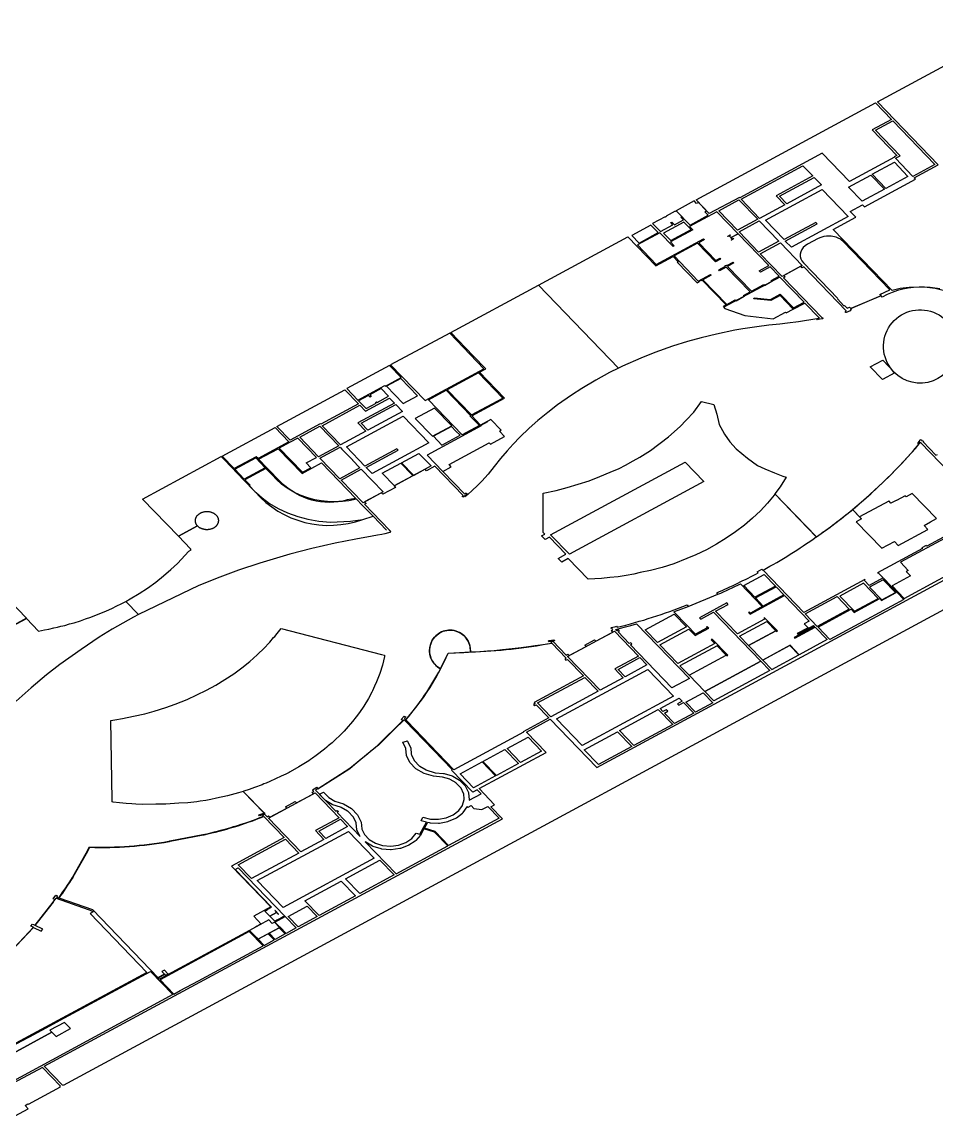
# Model space of a CAD drawing. Extents: x 12.24865 to 12.25126, y 41.7953 to 41.7969.
# Drawn here: x 12.249548 to 12.250612, y 41.795618 to 41.796901 of the extents above; entities that cross this region are included whole.
import ezdxf

# ---------------------------------------------------------------- set-up
doc = ezdxf.new("R2010")
doc.units = 0
doc.linetypes.add('TRATTEGGIATA2', pattern=[0.375, 0.25, -0.125])
doc.layers.add('RM$', color=3, linetype='CONTINUOUS')

msp = doc.modelspace()

# ---------------------------------------------------------------- linework, layer by layer
at = {"layer": 'RM$'}
for points in [[(12.2506157, 41.7965908), (12.2506044, 41.7965924), (12.2505942, 41.796593), (12.2505802, 41.7965925), (12.2505697, 41.7965911), (12.2505603, 41.796589), (12.2504918, 41.79666), (12.2505179, 41.7966741), (12.2505113, 41.7966809), (12.2505258, 41.7966887), (12.2505281, 41.7966864), (12.2505875, 41.7967185), (12.250586, 41.7967201), (12.2506138, 41.7967351), (12.2505432, 41.7968083), (12.250715, 41.7969012)], [(12.2504759, 41.7965568), (12.2504728, 41.7965562), (12.2504728, 41.7965562), (12.2504728, 41.7965562), (12.2504515, 41.7965526), (12.2504384, 41.7965508), (12.2504296, 41.79655), (12.2504168, 41.7965487), (12.250403, 41.7965469), (12.2503865, 41.7965443), (12.2503774, 41.7965427), (12.250356, 41.7965383), (12.2503381, 41.7965339), (12.2503224, 41.7965295), (12.2503049, 41.7965241), (12.2502842, 41.7965168), (12.250268, 41.7965103), (12.2502465, 41.7965008), (12.250242, 41.7964986), (12.2501488, 41.7965952), (12.2502529, 41.7966515), (12.2502855, 41.7966177), (12.2503055, 41.7966285), (12.2503113, 41.7966224), (12.2503103, 41.7966219), (12.2503334, 41.7965979), (12.2503357, 41.7965991), (12.2503353, 41.7965995), (12.2503381, 41.7966011), (12.2503385, 41.7966006), (12.2503395, 41.7966011), (12.2503673, 41.7965723), (12.2503636, 41.7965703), (12.2503657, 41.7965681), (12.2503891, 41.79656), (12.2504218, 41.7965561), (12.2504363, 41.7965639), (12.2504372, 41.796563), (12.2504451, 41.7965673), (12.2504453, 41.7965671), (12.2504589, 41.7965744), (12.2504759, 41.7965568)], [(12.2500647, 41.7963503), (12.2500632, 41.7963491), (12.2500627, 41.7963496), (12.2500652, 41.7963518), (12.2500652, 41.7963518), (12.2500658, 41.7963523), (12.2500644, 41.7963532), (12.2500631, 41.796352), (12.2500376, 41.7963784), (12.2500475, 41.7963838), (12.2500449, 41.7963866), (12.2500915, 41.7964117), (12.2500929, 41.7964103), (12.2501095, 41.7964192), (12.2501036, 41.7964254), (12.2501055, 41.7964264), (12.2500934, 41.7964389), (12.2500815, 41.7964324), (12.2500713, 41.796443), (12.2501095, 41.7964636), (12.2500803, 41.7964938), (12.2500876, 41.7964978), (12.250073, 41.7965129), (12.2500468, 41.7965401), (12.2501488, 41.7965952), (12.250242, 41.7964986), (12.2502316, 41.7964934), (12.2502156, 41.7964847), (12.2501993, 41.7964751), (12.2501872, 41.7964673), (12.2501712, 41.796456), (12.2501596, 41.7964471), (12.2501482, 41.7964377), (12.2501381, 41.7964287), (12.2501272, 41.7964182), (12.2501195, 41.7964103), (12.2501124, 41.7964025), (12.2501048, 41.7963936), (12.2500973, 41.7963843), (12.2500904, 41.7963752), (12.2500831, 41.7963671), (12.2500785, 41.7963624), (12.2500715, 41.796356), (12.2500671, 41.7963522), (12.2500647, 41.7963503)], [(12.2498194, 41.7963548), (12.2498203, 41.7963539), (12.2498273, 41.7963477), (12.2498359, 41.7963413), (12.2498459, 41.7963354), (12.249857, 41.7963302), (12.2498688, 41.796326), (12.2498807, 41.7963229), (12.2498934, 41.7963208), (12.2499071, 41.7963196), (12.2499303, 41.7963205), (12.2499444, 41.7963228), (12.2499564, 41.7963264), (12.2499439, 41.7963394), (12.2499439, 41.7963394), (12.2499372, 41.7963463), (12.2499281, 41.7963445), (12.2499209, 41.7963436), (12.2499168, 41.7963434), (12.249907, 41.7963433), (12.2498959, 41.7963444), (12.2498889, 41.7963456), (12.2498804, 41.7963478), (12.2498717, 41.7963509), (12.2498642, 41.7963544), (12.2498567, 41.7963589), (12.2498499, 41.7963639), (12.2498443, 41.7963691), (12.2498391, 41.7963746), (12.2498374, 41.7963763), (12.2498317, 41.7963821), (12.2498073, 41.7963689), (12.2498133, 41.7963626), (12.2498125, 41.7963619), (12.2498194, 41.7963549)], [(12.250579, 41.7962634), (12.2505766, 41.7962621), (12.2505816, 41.7962569), (12.2505605, 41.7962455), (12.2505745, 41.7962309), (12.2506543, 41.796274), (12.2506261, 41.7963033), (12.2505699, 41.7962729), (12.250579, 41.7962634), (12.250579, 41.7962634)], [(12.2495203, 41.7956184), (12.2495553, 41.7956373), (12.2495516, 41.7956412), (12.2495549, 41.795643), (12.2495555, 41.7956424), (12.2495928, 41.7956626), (12.2495922, 41.7956631), (12.2495929, 41.7956635), (12.2495717, 41.7956854), (12.2495319, 41.7956639)]]:
    msp.add_lwpolyline(points, dxfattribs=at)
for points in [[(12.2503323, 41.7966944), (12.2505409, 41.7968071), (12.2505594, 41.7967879), (12.250537, 41.7967758), (12.2505657, 41.796746), (12.2505626, 41.7967444), (12.2505629, 41.7967441), (12.2505108, 41.7967159), (12.2504791, 41.7967488), (12.250383, 41.7966969), (12.2503826, 41.7966973), (12.2503476, 41.7966784)], [(12.2505409, 41.7967753), (12.250561, 41.7967863), (12.25061, 41.7967355), (12.2505845, 41.7967217), (12.2505641, 41.7967428), (12.2505695, 41.7967457)], [(12.2503847, 41.7966952), (12.2504566, 41.7967341), (12.250468, 41.7967222), (12.2504253, 41.7966991), (12.2504354, 41.7966887), (12.2504062, 41.7966729)], [(12.250537, 41.7967241), (12.250563, 41.7967381), (12.2505787, 41.7967216), (12.2505529, 41.7967076)], [(12.2504292, 41.7966987), (12.2504696, 41.7967205), (12.2504781, 41.7967117), (12.2504377, 41.7966899)], [(12.2505096, 41.7967093), (12.2505354, 41.7967233), (12.2505514, 41.7967069), (12.2505255, 41.7966928)], [(12.2504129, 41.7966706), (12.2504791, 41.7967064), (12.2505093, 41.7966751), (12.2504431, 41.7966394), (12.2504359, 41.7966465), (12.2504732, 41.7966667), (12.2504717, 41.7966682), (12.2504346, 41.7966482)], [(12.2503586, 41.7966818), (12.250382, 41.7966944), (12.2504042, 41.7966718), (12.2503806, 41.7966591)], [(12.2502816, 41.796667), (12.2502908, 41.7966576), (12.2503052, 41.7966654), (12.2503028, 41.7966679), (12.250304, 41.7966686), (12.250307, 41.7966655), (12.2503175, 41.7966712), (12.2503145, 41.7966743), (12.2503157, 41.7966749), (12.2503095, 41.7966814), (12.2503083, 41.7966807), (12.2503078, 41.7966812), (12.2502973, 41.7966755), (12.2502978, 41.796675), (12.2502966, 41.7966743), (12.2502961, 41.7966748)], [(12.2503091, 41.7966818), (12.2503252, 41.7966651), (12.2503462, 41.7966764), (12.2503423, 41.7966804), (12.2503444, 41.7966816), (12.2503349, 41.7966914), (12.2503328, 41.7966902), (12.25033, 41.7966932)], [(12.2503068, 41.7966409), (12.2503056, 41.7966403), (12.2502902, 41.7966562), (12.2502639, 41.796642), (12.2502858, 41.7966192), (12.250341, 41.7966491), (12.2503419, 41.7966481), (12.2503353, 41.7966446), (12.2503552, 41.7966239), (12.2503597, 41.7966264), (12.2503606, 41.7966255), (12.2503548, 41.7966224), (12.250334, 41.7966439), (12.2503067, 41.7966291), (12.2503348, 41.7966), (12.2503489, 41.7966076), (12.2503498, 41.7966067), (12.2503402, 41.7966015), (12.2503681, 41.7965727), (12.2503778, 41.796578), (12.2503787, 41.796577), (12.2503883, 41.7965822), (12.2503874, 41.7965831), (12.2503952, 41.7965873), (12.2503673, 41.7966162), (12.2503595, 41.796612), (12.2503587, 41.7966129), (12.2503664, 41.7966171), (12.2503657, 41.7966179), (12.2503672, 41.7966186), (12.2503679, 41.7966179), (12.2503754, 41.796622), (12.2503763, 41.7966211), (12.2503688, 41.796617), (12.2503966, 41.7965881), (12.2504109, 41.7965958), (12.2504118, 41.7965949), (12.2504205, 41.7965997), (12.2504197, 41.7966006), (12.2504289, 41.7966055), (12.2504183, 41.7966165), (12.250407, 41.7966104), (12.2504056, 41.7966119), (12.2504168, 41.796618), (12.2503812, 41.796655), (12.2503729, 41.7966505), (12.2503746, 41.7966487), (12.250376, 41.7966495), (12.2503762, 41.7966493), (12.2503733, 41.7966477), (12.250373, 41.7966479), (12.2503744, 41.7966487), (12.2503706, 41.7966526), (12.2503692, 41.7966519), (12.250369, 41.7966521), (12.250372, 41.7966537), (12.2503722, 41.7966534), (12.2503708, 41.7966527), (12.2503728, 41.7966506), (12.2503811, 41.796655), (12.2503565, 41.7966805), (12.2503247, 41.7966634), (12.2503283, 41.7966597), (12.2503023, 41.7966456)], [(12.2502943, 41.7966558), (12.2503028, 41.796647), (12.2503266, 41.7966598), (12.2503181, 41.7966686)], [(12.2503823, 41.7966573), (12.2504057, 41.7966699), (12.2504286, 41.7966463), (12.250405, 41.7966335)], [(12.2502574, 41.796653), (12.2502659, 41.7966442), (12.2502882, 41.7966563), (12.2502797, 41.7966651)], [(12.2504067, 41.7966318), (12.2504304, 41.7966446), (12.2504558, 41.7966181), (12.2504322, 41.7966053)], [(12.2505121, 41.7965681), (12.2505474, 41.796583), (12.2505462, 41.7965844), (12.2505576, 41.7965896), (12.2505033, 41.7966459), (12.2505014, 41.7966475), (12.2505007, 41.7966481), (12.2504995, 41.7966489), (12.2504983, 41.7966495), (12.2504967, 41.7966503), (12.2504951, 41.7966509), (12.2504933, 41.7966514), (12.2504914, 41.7966519), (12.2504892, 41.7966522), (12.2504866, 41.7966523), (12.2504838, 41.7966522), (12.2504809, 41.7966517), (12.2504773, 41.7966507), (12.2504743, 41.7966494), (12.2504619, 41.7966427), (12.2504592, 41.7966409), (12.2504569, 41.7966388), (12.2504552, 41.7966365), (12.250454, 41.7966341), (12.2504534, 41.7966314), (12.2504534, 41.7966285), (12.2504541, 41.7966257), (12.2504553, 41.7966234), (12.2504573, 41.796621), (12.2504973, 41.7965795), (12.2504967, 41.7965792), (12.2505043, 41.7965713), (12.2505049, 41.7965716), (12.2505081, 41.7965683), (12.2505109, 41.7965696)], [(12.2503645, 41.7965694), (12.2503657, 41.7965681), (12.2503891, 41.79656), (12.2504218, 41.7965561), (12.2504363, 41.7965639), (12.2504372, 41.796563), (12.2504451, 41.7965673), (12.2504299, 41.7965831), (12.2504193, 41.7965774), (12.2503995, 41.7965794), (12.2503998, 41.7965805), (12.2504189, 41.7965785), (12.2504302, 41.7965847), (12.2504456, 41.7965687), (12.250458, 41.7965753), (12.2504297, 41.7966046)], [(12.2500169, 41.796461), (12.2500855, 41.796498), (12.2500456, 41.7965395), (12.2499769, 41.7965024)], [(12.249926, 41.7964748), (12.2499387, 41.7964616), (12.24997, 41.7964785), (12.2499709, 41.7964776), (12.2499893, 41.7964876), (12.2499757, 41.7965017)], [(12.2505349, 41.7965), (12.2505496, 41.7965079), (12.2505636, 41.7964933), (12.250549, 41.7964854)], [(12.2500428, 41.7964736), (12.2500711, 41.7964443), (12.2501074, 41.7964639), (12.2500791, 41.7964932)], [(12.2499721, 41.7964777), (12.2499916, 41.7964575), (12.2500082, 41.7964665), (12.2499887, 41.7964866)], [(12.2498446, 41.7964309), (12.2499237, 41.7964736), (12.2499396, 41.7964572), (12.2498956, 41.7964334), (12.2498951, 41.7964339), (12.24986, 41.7964149)], [(12.2498972, 41.7964317), (12.2499412, 41.7964555), (12.2499477, 41.7964488), (12.2499757, 41.7964639), (12.2499813, 41.7964581), (12.2499387, 41.7964351), (12.2499481, 41.7964253), (12.2499187, 41.7964095)], [(12.2499396, 41.7964607), (12.2499483, 41.7964517), (12.2499599, 41.796458), (12.2499591, 41.7964588), (12.2499604, 41.7964594), (12.2499611, 41.7964586), (12.2499745, 41.7964659), (12.2499658, 41.7964748), (12.2499525, 41.7964676), (12.2499544, 41.7964656), (12.2499532, 41.796465), (12.2499512, 41.796467)], [(12.2500416, 41.7964729), (12.2500699, 41.7964436), (12.2500692, 41.7964433), (12.2500802, 41.7964318), (12.2500601, 41.7964209), (12.2500208, 41.7964617)], [(12.2499425, 41.7964346), (12.2499828, 41.7964563), (12.2499906, 41.7964483), (12.2499503, 41.7964265)], [(12.250028, 41.7964523), (12.2500056, 41.7964401), (12.2500255, 41.7964195), (12.2500479, 41.7964317)], [(12.2499254, 41.7964072), (12.2499914, 41.7964428), (12.2500214, 41.7964117), (12.2499554, 41.796376), (12.2499485, 41.7963832), (12.2499856, 41.7964032), (12.249984, 41.7964049), (12.2499469, 41.7963848)], [(12.2500376, 41.7963784), (12.2500475, 41.7963838), (12.2500449, 41.7963866), (12.2500915, 41.7964117), (12.2500929, 41.7964103), (12.2501095, 41.7964192), (12.2501036, 41.7964254), (12.2501055, 41.7964264), (12.2500934, 41.7964389), (12.2500891, 41.7964366), (12.2500894, 41.7964362), (12.2500818, 41.7964321), (12.2500823, 41.7964315), (12.2500192, 41.7963974)], [(12.2497808, 41.7963964), (12.2498424, 41.7964297), (12.2498586, 41.7964129), (12.2498226, 41.7963935), (12.2498205, 41.7963956), (12.2497948, 41.7963818)], [(12.2498711, 41.7964184), (12.2498945, 41.796431), (12.2499165, 41.7964082), (12.2498931, 41.7963956)], [(12.2500478, 41.7964309), (12.2500266, 41.7964194), (12.2500365, 41.7964092), (12.2500576, 41.7964207), (12.2500529, 41.7964255)], [(12.2498473, 41.7964057), (12.2498744, 41.7963776), (12.2498841, 41.7963828), (12.2498787, 41.7963884), (12.2498906, 41.7963949), (12.2498688, 41.7964172), (12.2498594, 41.796412), (12.2498593, 41.7964122)], [(12.2498947, 41.7963939), (12.2499181, 41.7964066), (12.2499202, 41.7964044), (12.2499203, 41.7964045), (12.2499328, 41.7963915), (12.2499327, 41.7963915), (12.2499411, 41.7963827), (12.2499177, 41.7963701)], [(12.2499896, 41.7963886), (12.2500098, 41.7963995), (12.250024, 41.7963849), (12.2500038, 41.7963739)], [(12.24982, 41.7963943), (12.249831, 41.7963829), (12.2498065, 41.7963696), (12.2497955, 41.796381)], [(12.2499672, 41.7963765), (12.2499887, 41.7963881), (12.2500014, 41.7963748), (12.2500023, 41.7963739), (12.2500028, 41.7963734), (12.2499813, 41.7963618)], [(12.2501629, 41.7963048), (12.2503195, 41.7963894), (12.2503414, 41.7963668), (12.2501848, 41.7962822)], [(12.2499193, 41.7963684), (12.2499427, 41.796381), (12.2499682, 41.7963546), (12.2499448, 41.796342)], [(12.2495739, 41.7956866), (12.2501069, 41.7959746), (12.2500934, 41.7959886), (12.2500979, 41.7959908), (12.2500798, 41.7960096), (12.2501577, 41.7960516), (12.2501349, 41.7960752), (12.2501626, 41.7960902), (12.2502168, 41.796034), (12.2508301, 41.7963654), (12.2508518, 41.7963429), (12.2495961, 41.7956644), (12.2495956, 41.7956649), (12.2495951, 41.7956647)], [(12.2505223, 41.7963256), (12.2505246, 41.7963232), (12.2505185, 41.79632), (12.2505482, 41.7962892), (12.2505629, 41.7962972), (12.2505673, 41.7962925), (12.250602, 41.7963111), (12.2505974, 41.7963158), (12.2506051, 41.79632), (12.250612, 41.7963237), (12.2505838, 41.7963529), (12.2505766, 41.796349), (12.2505755, 41.7963501), (12.2505655, 41.7963447), (12.2505652, 41.7963449), (12.2505589, 41.7963415), (12.2505564, 41.7963441)], [(12.2503876, 41.7962457), (12.2504116, 41.7962586), (12.2504245, 41.7962452), (12.2504005, 41.7962322)], [(12.2504879, 41.796183), (12.2504741, 41.7961974), (12.2505128, 41.7962183), (12.2505163, 41.7962146), (12.2505459, 41.7962306), (12.250548, 41.7962284), (12.2505651, 41.7962376), (12.2505498, 41.7962534), (12.2505506, 41.7962538), (12.250574, 41.7962296)], [(12.2504995, 41.7962336), (12.2505166, 41.7962159), (12.2505442, 41.7962308), (12.2505271, 41.7962485)], [(12.2505339, 41.796244), (12.2505482, 41.7962292), (12.2505641, 41.7962378), (12.2505498, 41.7962526)], [(12.2504013, 41.7962315), (12.2504253, 41.7962444), (12.2504345, 41.7962349), (12.2504104, 41.7962219)], [(12.2505105, 41.7962185), (12.2504732, 41.7961983), (12.2504591, 41.796213), (12.2504964, 41.7962331)], [(12.2502731, 41.7961944), (12.2503069, 41.7962126), (12.2503212, 41.7961979), (12.2502874, 41.7961796)], [(12.2502388, 41.7961946), (12.2502444, 41.7961961), (12.2502501, 41.7961976), (12.2502565, 41.7961994), (12.2502631, 41.7962013), (12.2503245, 41.7961376), (12.250304, 41.7961268), (12.2502558, 41.7961769), (12.2502576, 41.7961779), (12.2502562, 41.7961793), (12.2502544, 41.7961784), (12.2502415, 41.7961918), (12.2502433, 41.7961927), (12.2502419, 41.7961942), (12.2502401, 41.7961932)], [(12.2503828, 41.796187), (12.2504144, 41.7962041), (12.250425, 41.7961932), (12.2503933, 41.7961761)], [(12.2501828, 41.7961633), (12.2502372, 41.7961927), (12.2502652, 41.7961637), (12.2502376, 41.7961488), (12.2502476, 41.7961385), (12.2502207, 41.796124)], [(12.2502012, 41.7961407), (12.2501437, 41.7961097), (12.2501449, 41.7961085), (12.2501431, 41.7961076), (12.2501445, 41.7961061), (12.2501463, 41.7961071), (12.250161, 41.7960918), (12.2501309, 41.7960756), (12.2501313, 41.7960751), (12.2500506, 41.7960315), (12.2500226, 41.7960605), (12.2499962, 41.7960879), (12.2499946, 41.7960895), (12.2500017, 41.7960981), (12.2500064, 41.796104), (12.2500112, 41.7961104), (12.250015, 41.7961157), (12.2500195, 41.7961223), (12.2500227, 41.7961272), (12.2500255, 41.7961317), (12.2500282, 41.7961364), (12.2500305, 41.7961404), (12.2500326, 41.7961441), (12.2500345, 41.7961476), (12.2500361, 41.7961509), (12.2500378, 41.7961543), (12.2500396, 41.7961579), (12.2500415, 41.796162), (12.2500428, 41.7961649), (12.2500438, 41.7961673), (12.2500522, 41.7961676), (12.2500621, 41.796168), (12.2500728, 41.7961686), (12.2500806, 41.7961691), (12.2500894, 41.7961697), (12.2500974, 41.7961704), (12.250107, 41.7961713), (12.2501182, 41.7961725), (12.2501286, 41.7961737), (12.2501371, 41.7961748), (12.2501452, 41.7961759), (12.2501511, 41.7961768), (12.2501594, 41.7961781), (12.2501643, 41.7961789), (12.2501812, 41.7961614), (12.2501795, 41.7961605), (12.2501809, 41.796159), (12.2501826, 41.7961599)], [(12.2503241, 41.7961416), (12.2503671, 41.7961649), (12.2503566, 41.7961758), (12.2503135, 41.7961525)], [(12.2504203, 41.7961481), (12.2504519, 41.7961652), (12.2504414, 41.7961761), (12.2504098, 41.796159)], [(12.2502415, 41.7961483), (12.2502668, 41.796162), (12.250275, 41.7961535), (12.2502497, 41.7961398)], [(12.2503424, 41.7961226), (12.2504076, 41.7961578), (12.2504181, 41.7961469), (12.2503529, 41.7961117)], [(12.2501698, 41.7960909), (12.250276, 41.7961481), (12.2503061, 41.796117), (12.2501999, 41.7960596)], [(12.2501476, 41.7961092), (12.2502027, 41.796139), (12.2502184, 41.7961229), (12.2501632, 41.7960931)], [(12.2503203, 41.7961101), (12.2503405, 41.796121), (12.2503517, 41.7961094), (12.2503315, 41.7960985)], [(12.2503071, 41.7960853), (12.2502954, 41.7960975), (12.2502992, 41.7960996), (12.2502975, 41.7961013), (12.2502937, 41.7960992), (12.2502904, 41.7961026), (12.2503127, 41.7961147), (12.250316, 41.7961113), (12.2503106, 41.7961083), (12.2503121, 41.7961068), (12.2503175, 41.7961097), (12.2503295, 41.7960973)], [(12.250243, 41.796077), (12.2502883, 41.7961015), (12.250305, 41.7960842), (12.2502597, 41.7960597)], [(12.2500577, 41.7960188), (12.2500636, 41.7960128), (12.250064, 41.7960122), (12.2500674, 41.7960051), (12.2500676, 41.7960044), (12.2500683, 41.795997), (12.2500682, 41.7959963), (12.2500681, 41.795996), (12.2500822, 41.7960036), (12.2500776, 41.7960083), (12.2500724, 41.7960055), (12.2500476, 41.7960312), (12.2500486, 41.7960317), (12.2499937, 41.7960886), (12.2499927, 41.7960896), (12.2499917, 41.7960887), (12.2499819, 41.796079), (12.2499737, 41.7960709), (12.249971, 41.7960683), (12.2499626, 41.79606), (12.2499622, 41.7960596), (12.249962, 41.7960597), (12.2499589, 41.796057), (12.2499568, 41.7960553), (12.2499554, 41.7960542), (12.249954, 41.796053), (12.249953, 41.7960522), (12.249948, 41.7960481), (12.2499428, 41.7960438), (12.2499298, 41.7960331), (12.2499299, 41.796033), (12.2499294, 41.7960326), (12.2498923, 41.7960089), (12.2498918, 41.7960093), (12.2498893, 41.7960079), (12.2498907, 41.7960065), (12.2499131, 41.7959833), (12.2499148, 41.7959842), (12.2499162, 41.7959828), (12.2499145, 41.7959818), (12.2499415, 41.7959538), (12.249941, 41.7959544), (12.2499377, 41.7959615), (12.2499375, 41.7959622), (12.2499368, 41.7959694), (12.2499366, 41.7959701), (12.2499334, 41.7959767), (12.2499274, 41.7959831), (12.2499269, 41.7959835), (12.2499195, 41.7959878), (12.2499187, 41.7959882), (12.2499097, 41.7959909), (12.2499089, 41.7959913), (12.249901, 41.7959959), (12.2498941, 41.7960029), (12.2498951, 41.7960035), (12.2498988, 41.7960055), (12.2499049, 41.7959991), (12.2499121, 41.7959949), (12.2499219, 41.7959919), (12.249922, 41.7959918), (12.2499314, 41.7959863), (12.2499383, 41.7959791), (12.2499384, 41.795979), (12.2499425, 41.7959706), (12.2499432, 41.7959628), (12.2499432, 41.7959626), (12.2499463, 41.7959563), (12.2499464, 41.7959561), (12.2499518, 41.7959505), (12.2499591, 41.7959462), (12.2499676, 41.7959436), (12.249977, 41.7959428), (12.249986, 41.795944), (12.2499945, 41.795947), (12.2500014, 41.7959516), (12.2500067, 41.7959579), (12.2500108, 41.7959565), (12.2500151, 41.7959642), (12.2500188, 41.7959707), (12.2500124, 41.7959723), (12.2500142, 41.7959764), (12.2500231, 41.7959742), (12.2500232, 41.7959741), (12.2500325, 41.7959739), (12.2500414, 41.7959755), (12.2500495, 41.795979), (12.2500561, 41.795984), (12.2500604, 41.79599), (12.2500606, 41.7959903), (12.2500625, 41.795997), (12.2500619, 41.7960038), (12.2500618, 41.796004), (12.2500588, 41.7960103), (12.2500533, 41.796016), (12.2500531, 41.7960162), (12.2500461, 41.7960203), (12.2500458, 41.7960205), (12.2500373, 41.796023), (12.2500269, 41.7960239), (12.2500158, 41.7960272), (12.2500063, 41.7960328), (12.2499994, 41.7960399), (12.2499953, 41.7960483), (12.2499945, 41.7960563), (12.249991, 41.7960637), (12.2499952, 41.7960649), (12.2499962, 41.7960653), (12.2499967, 41.7960646), (12.2500001, 41.7960576), (12.2500003, 41.7960569), (12.2500009, 41.7960497), (12.2500011, 41.796049), (12.2500043, 41.7960424), (12.2500047, 41.7960418), (12.2500102, 41.7960361), (12.2500109, 41.7960356), (12.2500182, 41.7960313), (12.2500191, 41.7960309), (12.2500277, 41.7960283), (12.2500286, 41.7960281), (12.2500382, 41.7960273), (12.2500392, 41.7960271), (12.2500484, 41.7960243), (12.2500492, 41.796024), (12.2500571, 41.7960194)], [(12.2501123, 41.7960564), (12.2501367, 41.7960696), (12.2501524, 41.7960533), (12.250128, 41.7960401)], [(12.2502019, 41.7960548), (12.2502408, 41.7960758), (12.2502574, 41.7960585), (12.2502186, 41.7960375)], [(12.2500843, 41.7960413), (12.2501098, 41.796055), (12.2501255, 41.7960388), (12.2501, 41.796025)], [(12.2500577, 41.7960269), (12.2500834, 41.7960407), (12.250099, 41.7960245), (12.2500734, 41.7960106)], [(12.2498347, 41.7959752), (12.2498891, 41.7960046), (12.2499171, 41.7959756), (12.2498895, 41.7959607), (12.2498993, 41.7959505), (12.2498725, 41.795936)], [(12.2500162, 41.7959637), (12.25002, 41.7959704), (12.2500217, 41.79597), (12.2500227, 41.7959698), (12.2500326, 41.7959696), (12.2500336, 41.7959696), (12.2500433, 41.7959714), (12.2500441, 41.7959717), (12.2500528, 41.7959754), (12.2500536, 41.7959758), (12.2500605, 41.7959812), (12.2500611, 41.7959818), (12.2500658, 41.7959883), (12.250066, 41.7959889), (12.250067, 41.7959879), (12.2500705, 41.7959898), (12.2500738, 41.7959863), (12.2500831, 41.7959852), (12.2500898, 41.7959888), (12.250103, 41.7959751), (12.2500444, 41.7959434), (12.2500287, 41.7959597)], [(12.2498933, 41.7959602), (12.2499187, 41.7959739), (12.2499269, 41.7959654), (12.2499016, 41.7959517)], [(12.2500157, 41.7959628), (12.2500115, 41.7959555), (12.2500062, 41.7959492), (12.2500056, 41.7959486), (12.2499981, 41.7959437), (12.2499973, 41.7959433), (12.2499884, 41.79594), (12.2499875, 41.7959398), (12.2499777, 41.7959385), (12.2499767, 41.7959385), (12.2499668, 41.7959393), (12.2499659, 41.7959395), (12.2499566, 41.7959423), (12.2499558, 41.7959426), (12.249948, 41.7959473), (12.2499473, 41.7959478), (12.2499834, 41.7959104), (12.2500434, 41.7959429), (12.2500279, 41.7959589)], [(12.2497995, 41.7959211), (12.2498546, 41.7959509), (12.2498702, 41.7959347), (12.2498151, 41.7959049)], [(12.2498217, 41.7959027), (12.2499277, 41.7959599), (12.2499478, 41.7959392), (12.2499578, 41.7959288), (12.2498518, 41.7958715)], [(12.2499243, 41.7959048), (12.2499645, 41.7959265), (12.2499811, 41.7959092), (12.249941, 41.7958875)], [(12.249852, 41.7958603), (12.2498452, 41.7958566), (12.2498449, 41.7958569), (12.2498421, 41.7958554), (12.2498365, 41.7958612), (12.2498443, 41.7958654), (12.2498463, 41.7958633), (12.2498466, 41.7958635), (12.2498424, 41.7958679), (12.249842, 41.7958677), (12.249844, 41.7958656), (12.2498363, 41.7958614), (12.2498307, 41.7958672), (12.2498335, 41.7958687), (12.2498332, 41.795869), (12.2498384, 41.7958719), (12.2497961, 41.7959157), (12.2497995, 41.7959175), (12.2498538, 41.7958613)], [(12.2498771, 41.7958791), (12.2499195, 41.795902), (12.2499361, 41.7958849), (12.2498937, 41.7958619)], [(12.2495615, 41.7958482), (12.2495705, 41.7958438), (12.2495724, 41.795846), (12.2495633, 41.7958505), (12.2495846, 41.7958774), (12.2495842, 41.7958775), (12.2495877, 41.7958822), (12.2495877, 41.7958822), (12.2496252, 41.7958691), (12.2496294, 41.7958676), (12.2496308, 41.7958662), (12.2496274, 41.7958643), (12.2496934, 41.7957959), (12.2495111, 41.7956975), (12.2494598, 41.7957507), (12.2494613, 41.7957514), (12.2494587, 41.7957541), (12.2495101, 41.7957954), (12.2495147, 41.7957924), (12.2495332, 41.7958097), (12.249528, 41.7958127)], [(12.2498575, 41.795861), (12.2498797, 41.7958729), (12.2498914, 41.7958607), (12.2498693, 41.7958488)], [(12.249842, 41.7958543), (12.2498541, 41.7958609), (12.2498671, 41.7958475), (12.2498552, 41.7958411), (12.2498482, 41.7958484), (12.2498478, 41.7958483)], [(12.2498128, 41.7958447), (12.2498142, 41.7958432), (12.2498212, 41.7958359), (12.2498225, 41.7958346), (12.2498475, 41.7958481), (12.2498417, 41.7958542), (12.2498391, 41.7958528), (12.2498353, 41.7958569)], [(12.2498542, 41.7958406), (12.2498424, 41.7958342), (12.2498356, 41.7958413), (12.2498474, 41.7958477)], [(12.2498286, 41.7958268), (12.2498125, 41.7958434), (12.2497086, 41.7957873), (12.2497247, 41.7957706), (12.249732, 41.7957746), (12.2497319, 41.7957746), (12.2497533, 41.7957862), (12.2497534, 41.7957861)], [(12.2498346, 41.7958408), (12.2498227, 41.7958344), (12.2498296, 41.7958273), (12.2498414, 41.7958337)], [(12.2495065, 41.7956938), (12.2495121, 41.7956968), (12.2495292, 41.7957061), (12.249537, 41.7957103), (12.2495479, 41.7957162), (12.2495568, 41.795721), (12.2495711, 41.7957287), (12.2495973, 41.7957429), (12.2496975, 41.795797), (12.2497236, 41.79577), (12.2495326, 41.7956668), (12.249512, 41.7956881), (12.2495828, 41.7957263), (12.2495876, 41.7957213), (12.2496044, 41.7957304), (12.2495974, 41.7957377), (12.2495805, 41.7957286), (12.2495828, 41.7957263), (12.249512, 41.7956881)]]:
    msp.add_lwpolyline(points, close=True, dxfattribs=at)
for points in [[(12.2506458, 41.7965767, 0.281364), (12.2505487, 41.7965814), (12.2505475, 41.7965828), (12.2505122, 41.796568), (12.2505129, 41.7965671), (12.2505115, 41.7965666), (12.2505123, 41.7965654, 0.002524), (12.2505067, 41.7965634), (12.2505067, 41.7965633), (12.2505063, 41.7965632), (12.2505055, 41.7965644, 0.000574), (12.2505057, 41.7965645, 0.000574), (12.2505059, 41.7965645, 0.000574), (12.2505059, 41.7965645, 0.000574), (12.2505059, 41.7965645, 0.000574), (12.2505059, 41.7965646, 0.000574), (12.250507, 41.796565), (12.2505068, 41.7965652), (12.2505069, 41.7965653), (12.2504575, 41.7966165), (12.2504574, 41.7966164), (12.2504556, 41.7966154), (12.250454, 41.7966171), (12.2504342, 41.7966064), (12.2504358, 41.7966047), (12.250434, 41.7966037), (12.2504784, 41.7965577), (12.2504786, 41.7965573), (12.2504792, 41.7965574), (12.2504797, 41.7965561), (12.2504793, 41.796556), (12.2504793, 41.796556), (12.2504742, 41.7965551), (12.2504742, 41.7965551), (12.2504733, 41.7965549), (12.2504728, 41.7965562), (12.2504728, 41.7965562), (12.2504515, 41.7965526), (12.2504384, 41.7965508), (12.2504296, 41.79655), (12.2504168, 41.7965487), (12.250403, 41.7965469), (12.2503865, 41.7965443), (12.2503774, 41.7965427), (12.250356, 41.7965383), (12.2503381, 41.7965339), (12.2503224, 41.7965295), (12.2503049, 41.7965241), (12.2502842, 41.7965168), (12.250268, 41.7965103), (12.2502465, 41.7965008), (12.250242, 41.7964986), (12.2502316, 41.7964934), (12.2502156, 41.7964847), (12.2501993, 41.7964751), (12.2501872, 41.7964673), (12.2501712, 41.796456), (12.2501596, 41.7964471), (12.2501482, 41.7964377), (12.2501381, 41.7964287), (12.2501272, 41.7964182), (12.2501195, 41.7964103), (12.2501124, 41.7964025), (12.2501048, 41.7963936), (12.2500973, 41.7963843), (12.2500904, 41.7963752), (12.2500831, 41.7963671), (12.2500785, 41.7963624), (12.2500715, 41.796356), (12.2500671, 41.7963522), (12.2500632, 41.7963491), (12.2500627, 41.7963496), (12.2500618, 41.7963488), (12.2500618, 41.7963488), (12.2500615, 41.7963486), (12.2500601, 41.7963494), (12.2500612, 41.7963504), (12.2500283, 41.7963845), (12.2500187, 41.7963793), (12.250017, 41.7963811), (12.249981, 41.7963617), (12.2499827, 41.7963599), (12.249968, 41.7963519), (12.2499664, 41.7963536), (12.2499466, 41.796343), (12.2499483, 41.7963413), (12.2499464, 41.7963403), (12.2499754, 41.7963103), (12.2499753, 41.7963102), (12.2499756, 41.7963097), (12.2499763, 41.7963098), (12.2499769, 41.7963085), (12.2499765, 41.7963085), (12.2499765, 41.7963085), (12.2499762, 41.7963084), (12.2499765, 41.7963076), (12.2499744, 41.796307), (12.24997, 41.796306), (12.2499667, 41.7963053), (12.2499617, 41.7963043), (12.2499556, 41.7963031), (12.2499363, 41.7962998), (12.2499123, 41.796295), (12.2498852, 41.7962889), (12.2498597, 41.7962823), (12.2498248, 41.796272), (12.2498, 41.7962637), (12.2497751, 41.7962545), (12.2497587, 41.7962479), (12.2497536, 41.7962458), (12.2496835, 41.796212), (12.2496777, 41.7962092), (12.249653, 41.7961949), (12.249638, 41.7961857), (12.2496167, 41.7961716), (12.2495922, 41.7961539), (12.2495767, 41.7961419), (12.2495587, 41.7961269), (12.2495414, 41.7961114)], [(12.2506348, 41.7965151, -0.650753), (12.2505584, 41.7964989, -1.533517), (12.2506348, 41.7965152)], [(12.2495279, 41.7958128), (12.2495614, 41.7958483), (12.2495585, 41.7958497), (12.2495604, 41.795852), (12.2495632, 41.7958506), (12.2495844, 41.7958774), (12.2495842, 41.7958775), (12.2495864, 41.7958805), (12.2495841, 41.7958814), (12.2495873, 41.7958857), (12.2495892, 41.795885), (12.249588, 41.7958833), (12.2495884, 41.7958831), (12.2495892, 41.7958829), (12.2495908, 41.7958823, 0.013341), (12.2496066, 41.7959062), (12.2496069, 41.7959066), (12.2496071, 41.795907), (12.2496227, 41.7959344), (12.2496231, 41.7959353), (12.2496265, 41.7959418, 0.053722), (12.2497189, 41.7959485), (12.2497195, 41.7959486), (12.2497201, 41.7959487), (12.2497586, 41.7959562, 0.044285), (12.249829, 41.7959776), (12.2498278, 41.7959788), (12.2498299, 41.79598), (12.2498245, 41.7959779), (12.2498237, 41.7959791), (12.2498246, 41.7959794), (12.2498246, 41.7959794), (12.2498292, 41.7959812), (12.2498292, 41.7959812), (12.2498295, 41.7959813), (12.2498053, 41.7960064), (12.2497999, 41.7960047), (12.2497871, 41.7960012), (12.2497742, 41.7959983), (12.2497676, 41.795997), (12.2497618, 41.7959959), (12.2497552, 41.7959949), (12.2497514, 41.7959944), (12.2497478, 41.7959938), (12.2497411, 41.7959931), (12.2497305, 41.7959926), (12.2497154, 41.7959914), (12.2497038, 41.7959916), (12.2496884, 41.7959911), (12.2496803, 41.7959915), (12.2496758, 41.7959918), (12.2496694, 41.7959923), (12.2496613, 41.7959931), (12.2496542, 41.795994), (12.2496531, 41.7959941), (12.2496531, 41.7959965), (12.2496513, 41.7960889), (12.2496561, 41.7960896), (12.249665, 41.7960911), (12.2496779, 41.7960937), (12.2496908, 41.7960967), (12.2497018, 41.7960997), (12.2497155, 41.796104), (12.2497261, 41.7961078), (12.24974, 41.7961133), (12.2497515, 41.7961185), (12.2497628, 41.7961241), (12.2497737, 41.7961301), (12.2497841, 41.7961364), (12.2497943, 41.7961432), (12.2498039, 41.7961502), (12.2498131, 41.7961576), (12.2498218, 41.7961653), (12.24983, 41.7961733), (12.2498351, 41.7961787), (12.2498362, 41.7961799), (12.2498408, 41.7961852), (12.249842, 41.7961866), (12.249845, 41.7961901), (12.2498495, 41.7961959), (12.2499662, 41.7961656), (12.2499699, 41.7961647), (12.2499699, 41.7961644), (12.2499696, 41.7961632), (12.2499673, 41.7961533), (12.2499642, 41.7961434), (12.2499605, 41.7961337), (12.2499582, 41.7961286), (12.2499559, 41.7961235), (12.2499551, 41.7961219), (12.2499512, 41.7961146), (12.2499456, 41.7961054), (12.2499407, 41.7960981), (12.2499368, 41.7960931), (12.2499326, 41.7960876), (12.2499253, 41.7960791), (12.2499227, 41.7960764), (12.2499173, 41.7960709), (12.2499131, 41.796067), (12.2499089, 41.796063), (12.2499044, 41.7960592), (12.2499027, 41.7960577), (12.2498999, 41.7960554), (12.2498904, 41.7960482), (12.249886, 41.7960452), (12.2498838, 41.7960436), (12.2498818, 41.7960421), (12.2498701, 41.7960348), (12.24986, 41.7960292), (12.2498588, 41.7960285), (12.2498548, 41.7960265), (12.2498496, 41.7960239), (12.2498365, 41.7960178), (12.249832, 41.796016), (12.2498295, 41.796015), (12.2498276, 41.7960141), (12.2498185, 41.7960108), (12.2498123, 41.7960086), (12.2498061, 41.7960066), (12.2498054, 41.7960064), (12.2498296, 41.7959814), (12.2498304, 41.7959802), (12.24983, 41.79598), (12.2498331, 41.7959768), (12.2498349, 41.7959778), (12.2498365, 41.7959762), (12.2498563, 41.7959868), (12.2498547, 41.7959885), (12.2498659, 41.7959946), (12.2498675, 41.7959929), (12.2498873, 41.7960036), (12.2498857, 41.7960053), (12.2498875, 41.7960062), (12.2498871, 41.7960067), (12.2498872, 41.7960068), (12.2498861, 41.7960078), (12.2498862, 41.7960079), (12.2498858, 41.7960082), (12.2498911, 41.7960112), (12.2498925, 41.7960097), (12.2499295, 41.7960334, 0.012947), (12.2499296, 41.7960333), (12.2499618, 41.7960598), (12.2499616, 41.7960599), (12.2499621, 41.7960603), (12.249991, 41.7960889), (12.2499892, 41.7960898), (12.2499928, 41.7960939), (12.2499946, 41.796093), (12.2499932, 41.7960914), (12.2499933, 41.7960914), (12.249993, 41.7960911), (12.2499946, 41.7960895, 0.055033), (12.2500349, 41.796149, -1.845619), (12.2500697, 41.7961685, 0.038532), (12.2501643, 41.7961789), (12.2501633, 41.79618), (12.2501652, 41.796181), (12.250161, 41.7961803), (12.2501606, 41.7961816), (12.2501615, 41.7961818), (12.2501615, 41.7961818), (12.2501666, 41.7961826), (12.2501666, 41.7961826), (12.250167, 41.7961827), (12.2501674, 41.7961814), (12.2501671, 41.7961813), (12.2501671, 41.7961813), (12.250167, 41.7961813), (12.250167, 41.7961813), (12.2501656, 41.7961811), (12.2501812, 41.796165), (12.250183, 41.7961659), (12.2501846, 41.7961643), (12.2502044, 41.7961749), (12.2502028, 41.7961766), (12.250214, 41.7961827), (12.2502157, 41.796181), (12.2502354, 41.7961917), (12.2502338, 41.7961934), (12.2502353, 41.7961942), (12.2502346, 41.7961957), (12.2502344, 41.7961956), (12.2502344, 41.7961956), (12.2502344, 41.7961956), (12.2502344, 41.7961956), (12.250234, 41.7961955), (12.2502334, 41.7961968), (12.2502338, 41.7961969), (12.2502338, 41.7961969), (12.2502388, 41.7961982), (12.2502388, 41.7961982), (12.2502397, 41.7961984), (12.2502403, 41.7961972, 0.03342), (12.2503218, 41.7962233), (12.250323, 41.7962214), (12.2503577, 41.7962356), (12.2503563, 41.7962374, 0.021543), (12.2504046, 41.7962607), (12.2504034, 41.7962619), (12.2504088, 41.7962648), (12.25041, 41.7962636), (12.2504101, 41.7962637, 0.027711), (12.2504721, 41.7963023), (12.2504239, 41.7963523), (12.2504237, 41.796352), (12.250423, 41.796351), (12.2504153, 41.7963417), (12.250407, 41.7963327), (12.250398, 41.7963241), (12.2503884, 41.7963159), (12.2503782, 41.7963081), (12.2503674, 41.7963008), (12.2503561, 41.7962938), (12.2503443, 41.7962874), (12.250332, 41.7962815), (12.2503216, 41.7962771), (12.2503062, 41.7962712), (12.2502928, 41.7962669), (12.2502791, 41.7962632), (12.2502672, 41.7962609), (12.2502597, 41.796259), (12.2502509, 41.7962575), (12.2502414, 41.7962561), (12.2502318, 41.796255), (12.2502221, 41.7962541), (12.2502144, 41.7962536), (12.2502066, 41.7962532), (12.2501836, 41.7962771), (12.250176, 41.796273), (12.2501718, 41.7962773), (12.2501807, 41.7962821), (12.2501616, 41.7963019), (12.2501567, 41.7962992), (12.2501524, 41.7963036), (12.2501561, 41.7963056), (12.2501543, 41.7963075), (12.2501542, 41.7963533), (12.2501695, 41.7963565), (12.2501822, 41.7963597), (12.2502079, 41.7963676), (12.2502201, 41.7963727), (12.2502324, 41.7963776), (12.2502426, 41.7963821), (12.25025, 41.7963859), (12.2502591, 41.7963908), (12.2502667, 41.7963953), (12.2502793, 41.796403), (12.2503001, 41.7964187), (12.2503136, 41.7964308), (12.2503208, 41.7964381), (12.2503295, 41.7964474), (12.2503386, 41.7964597), (12.250353, 41.7964562), (12.2503564, 41.7964452), (12.2503591, 41.7964332), (12.2503628, 41.7964262), (12.2503652, 41.7964217), (12.2503715, 41.796413), (12.2503787, 41.7964048), (12.2503922, 41.7963941), (12.2504036, 41.7963856), (12.2504121, 41.7963817), (12.2504236, 41.7963768), (12.2504331, 41.7963731), (12.2504369, 41.7963717), (12.2504299, 41.7963606), (12.250424, 41.7963524), (12.2504722, 41.7963024, 0.06465), (12.2505918, 41.7964105), (12.2505902, 41.7964112), (12.2505907, 41.7964118), (12.2505907, 41.7964118), (12.2505932, 41.7964152), (12.2505932, 41.7964152), (12.2505934, 41.7964155), (12.2505949, 41.7964149), (12.2505946, 41.7964145), (12.2505968, 41.7964137), (12.2505963, 41.7964129), (12.2506113, 41.7963974), (12.2506131, 41.7963984)], [(12.2505141, 41.7963341), (12.2505246, 41.7963232), (12.2505185, 41.79632), (12.2505482, 41.7962892), (12.2505629, 41.7962972), (12.2505673, 41.7962925), (12.250602, 41.7963111), (12.2505974, 41.7963158), (12.2506051, 41.79632), (12.250612, 41.7963237), (12.2505838, 41.7963529), (12.2505766, 41.796349), (12.2505755, 41.7963501), (12.2505655, 41.7963447), (12.2505652, 41.7963449), (12.2505589, 41.7963415), (12.2505567, 41.7963438), (12.2505564, 41.7963441), (12.2505224, 41.7963257), (12.2505142, 41.7963342, 0.044095), (12.2505918, 41.7964105), (12.2505932, 41.7964124), (12.2505935, 41.7964123), (12.2506725, 41.7963305), (12.2506006, 41.7962916), (12.2505999, 41.7962923), (12.250595, 41.7962896), (12.2505957, 41.796289), (12.2505432, 41.7962606), (12.2505437, 41.7962601), (12.2505442, 41.7962604), (12.2505497, 41.7962547), (12.2505336, 41.796246), (12.2505282, 41.7962517), (12.2505291, 41.7962522), (12.2505287, 41.7962527), (12.2504577, 41.7962144), (12.2504101, 41.7962637, 0.027725), (12.2504721, 41.7963023), (12.2504722, 41.7963024, 0.020455), (12.2505141, 41.7963341)], [(12.2498437, 41.7963716), (12.2498386, 41.796377), (12.2498334, 41.7963822), (12.2498233, 41.7963927), (12.2498461, 41.796405), (12.2498739, 41.7963762), (12.2498966, 41.7963884), (12.2499363, 41.7963472), (12.2499263, 41.7963453, -0.268682), (12.2498496, 41.7963658), (12.2498437, 41.7963716)], [(12.2497191, 41.7959481), (12.2497197, 41.7959482), (12.2497203, 41.7959483), (12.2497588, 41.7959557), (12.2497594, 41.7959559), (12.2497599, 41.795956, 0.043261), (12.2498293, 41.7959772), (12.249853, 41.7959526), (12.2497917, 41.7959195), (12.2498376, 41.795872), (12.2498176, 41.7958612), (12.2498264, 41.7958521), (12.2498244, 41.795851), (12.249823, 41.7958502), (12.2498217, 41.7958495), (12.2498196, 41.7958484), (12.2498153, 41.7958461), (12.2498128, 41.7958447), (12.2497079, 41.795788), (12.2497064, 41.7957897), (12.2497138, 41.7957937), (12.249715, 41.7957924), (12.2497179, 41.795794), (12.2497177, 41.7957942), (12.2497137, 41.7957984), (12.2497108, 41.7957968), (12.2497138, 41.7957937), (12.2497064, 41.7957897), (12.2496303, 41.7958685), (12.2495913, 41.7958821, 0.013515), (12.2496074, 41.7959064), (12.2496077, 41.7959068), (12.2496232, 41.7959342), (12.2496235, 41.7959347), (12.2496237, 41.7959351, 0.002758), (12.2496269, 41.7959414, 0.053495), (12.2497191, 41.7959481)]]:
    msp.add_lwpolyline(points, format="xyb", dxfattribs=at)
at = {"layer": 'RM$', "flags": 128}
msp.add_lwpolyline([(12.2499754, 41.7963103), (12.2499753, 41.7963102), (12.2499756, 41.7963097), (12.2499763, 41.7963098), (12.2499769, 41.7963085), (12.2499765, 41.7963085), (12.2499765, 41.7963085), (12.2499762, 41.7963084), (12.2499765, 41.7963076), (12.2499744, 41.796307), (12.24997, 41.796306), (12.2499667, 41.7963053), (12.2499617, 41.7963043), (12.2499556, 41.7963031), (12.2499363, 41.7962998), (12.2499123, 41.796295), (12.2498852, 41.7962889), (12.2498597, 41.7962823), (12.2498248, 41.796272), (12.2498, 41.7962637), (12.2497751, 41.7962545), (12.2497536, 41.7962458), (12.2496835, 41.796212), (12.2496687, 41.7962274), (12.249674, 41.7962303), (12.2496843, 41.7962364), (12.2496942, 41.7962429), (12.2497037, 41.7962497), (12.2497127, 41.7962569), (12.2497213, 41.7962644), (12.2497288, 41.7962715), (12.2497421, 41.7962857), (12.249745, 41.7962873), (12.2497439, 41.7962884), (12.2497301, 41.7963032), (12.2497301, 41.7963032), (12.2497522, 41.7963152), (12.2497527, 41.7963147), (12.2497531, 41.7963144), (12.2497535, 41.7963141), (12.2497539, 41.7963138), (12.2497543, 41.7963135), (12.2497547, 41.7963133), (12.2497551, 41.796313), (12.2497556, 41.7963128), (12.249756, 41.7963126), (12.2497565, 41.7963124), (12.249757, 41.7963122), (12.2497575, 41.796312), (12.249758, 41.7963118), (12.2497585, 41.7963117), (12.249759, 41.7963116), (12.2497596, 41.7963115), (12.2497601, 41.7963114), (12.2497606, 41.7963113), (12.2497612, 41.7963112), (12.2497617, 41.7963111), (12.2497623, 41.7963111), (12.2497628, 41.7963111), (12.2497634, 41.7963111), (12.2497639, 41.7963111), (12.2497645, 41.7963111), (12.249765, 41.7963112), (12.2497655, 41.7963112), (12.2497661, 41.7963113), (12.2497666, 41.7963114), (12.2497671, 41.7963115), (12.2497677, 41.7963117), (12.2497682, 41.7963118), (12.2497687, 41.796312), (12.2497692, 41.7963121), (12.2497697, 41.7963123), (12.2497701, 41.7963125), (12.2497706, 41.7963127), (12.2497711, 41.796313), (12.2497715, 41.7963132), (12.2497719, 41.7963135), (12.2497724, 41.7963137), (12.2497728, 41.796314), (12.2497731, 41.7963143), (12.2497735, 41.7963146), (12.2497739, 41.7963149), (12.2497742, 41.7963153), (12.2497745, 41.7963156), (12.2497748, 41.7963159), (12.2497751, 41.7963163), (12.2497753, 41.7963166), (12.2497756, 41.796317), (12.2497758, 41.7963174), (12.249776, 41.7963178), (12.2497762, 41.7963182), (12.2497764, 41.7963186), (12.2497765, 41.796319), (12.2497766, 41.7963194), (12.2497767, 41.7963198), (12.2497768, 41.7963202), (12.2497768, 41.7963206), (12.2497769, 41.796321), (12.2497769, 41.7963214), (12.2497769, 41.7963218), (12.2497768, 41.7963222), (12.2497768, 41.7963226), (12.2497767, 41.796323), (12.2497766, 41.7963234), (12.2497765, 41.7963238), (12.2497763, 41.7963242), (12.2497762, 41.7963246), (12.249776, 41.796325), (12.2497758, 41.7963254), (12.2497755, 41.7963258), (12.2497753, 41.7963261), (12.249775, 41.7963265), (12.2497748, 41.7963268), (12.2497744, 41.7963272), (12.2497743, 41.7963274), (12.2497739, 41.7963277), (12.2497736, 41.796328), (12.2497732, 41.7963283), (12.2497729, 41.7963286), (12.2497725, 41.7963289), (12.2497721, 41.7963292), (12.2497716, 41.7963294), (12.2497712, 41.7963297), (12.2497707, 41.7963299), (12.2497703, 41.7963301), (12.2497698, 41.7963303), (12.2497693, 41.7963305), (12.2497688, 41.7963307), (12.2497683, 41.7963309), (12.2497678, 41.796331), (12.2497673, 41.7963311), (12.2497668, 41.7963313), (12.2497662, 41.7963314), (12.2497657, 41.7963314), (12.2497651, 41.7963315), (12.2497646, 41.7963316), (12.2497641, 41.7963316), (12.2497635, 41.7963316), (12.249763, 41.7963316), (12.2497624, 41.7963316), (12.2497619, 41.7963316), (12.2497613, 41.7963315), (12.2497608, 41.7963315), (12.2497602, 41.7963314), (12.2497597, 41.7963313), (12.2497592, 41.7963312), (12.2497587, 41.796331), (12.2497581, 41.7963309), (12.2497576, 41.7963307), (12.2497571, 41.7963306), (12.2497567, 41.7963304), (12.2497562, 41.7963302), (12.2497557, 41.79633), (12.2497553, 41.7963297), (12.2497548, 41.7963295), (12.2497544, 41.7963292), (12.249754, 41.796329), (12.2497536, 41.7963287), (12.2497532, 41.7963284), (12.2497528, 41.7963281), (12.2497525, 41.7963278), (12.2497521, 41.7963274), (12.2497518, 41.7963271), (12.2497515, 41.7963268), (12.2497512, 41.7963264), (12.249751, 41.7963261), (12.2497507, 41.7963257), (12.2497505, 41.7963253), (12.2497503, 41.7963249), (12.2497501, 41.7963245), (12.24975, 41.7963242), (12.2497498, 41.7963238), (12.2497497, 41.7963234), (12.2497496, 41.7963229), (12.2497495, 41.7963225), (12.2497495, 41.7963221), (12.2497495, 41.7963217), (12.2497494, 41.7963213), (12.2497495, 41.7963209), (12.2497495, 41.7963205), (12.2497496, 41.7963201), (12.2497496, 41.7963197), (12.2497497, 41.7963193), (12.2497499, 41.7963189), (12.24975, 41.7963185), (12.2497502, 41.7963181), (12.2497503, 41.7963177), (12.2497506, 41.7963173), (12.2497508, 41.7963169), (12.249751, 41.7963166), (12.2497513, 41.7963162), (12.2497516, 41.7963159), (12.2497519, 41.7963155), (12.2497521, 41.7963152), (12.24973, 41.7963033), (12.2496884, 41.7963464), (12.2497798, 41.7963958), (12.2497831, 41.7963924), (12.2497917, 41.7963834), (12.2498063, 41.7963684), (12.2498124, 41.7963621), (12.2498194, 41.7963548, 0.312421), (12.2499444, 41.7963228), (12.2499564, 41.7963264), (12.249972, 41.7963102)], format="xyb", dxfattribs=at)
for points in [[(12.2495115, 41.7962508), (12.2495531, 41.7962077), (12.2495306, 41.7961955)], [(12.2495307, 41.7961955), (12.2495532, 41.7962076), (12.2495533, 41.7962075), (12.2495674, 41.7961929), (12.2495708, 41.7961935), (12.2495742, 41.7961942), (12.2495793, 41.7961952), (12.2495851, 41.7961965), (12.2495894, 41.7961975), (12.2495933, 41.7961984), (12.2495977, 41.7961995), (12.2496034, 41.7962011), (12.2496086, 41.7962026), (12.2496159, 41.7962049), (12.2496219, 41.7962069), (12.2496282, 41.7962091), (12.2496346, 41.7962116), (12.2496397, 41.7962136), (12.2496463, 41.7962164), (12.2496524, 41.7962191), (12.2496583, 41.7962221), (12.2496634, 41.7962245), (12.2496687, 41.7962274), (12.2496835, 41.796212)], [(12.2496777, 41.7962092), (12.249653, 41.7961949), (12.249638, 41.7961857), (12.2496167, 41.7961716), (12.2495922, 41.7961539), (12.2495767, 41.7961419), (12.2495587, 41.7961269), (12.2495414, 41.7961114)]]:
    msp.add_lwpolyline(points, dxfattribs=at)
at = {"layer": 'RM$'}
msp.add_lwpolyline([(12.2503062, 41.7962152, 0.006213), (12.250323, 41.7962214), (12.2503577, 41.7962356, 0.010709), (12.2503839, 41.7962477), (12.2504093, 41.7962213), (12.2503954, 41.7962138), (12.2503943, 41.7962149), (12.2503933, 41.7962143), (12.2503951, 41.7962124), (12.2504352, 41.7962341), (12.2504639, 41.7962044), (12.2504581, 41.7962013), (12.2504625, 41.7961967), (12.25045, 41.79619), (12.2504499, 41.7961899), (12.2504506, 41.7961892), (12.250469, 41.7961992), (12.25047, 41.7961981), (12.2504463, 41.7961854), (12.2504471, 41.7961846), (12.2504707, 41.7961973), (12.2504847, 41.7961829), (12.2504521, 41.7961653), (12.2504415, 41.7961763), (12.2504097, 41.7961591), (12.2503934, 41.796176), (12.2504251, 41.7961931), (12.2504257, 41.7961924), (12.2504268, 41.796193), (12.250412, 41.7962084), (12.2504109, 41.7962078), (12.250412, 41.7962067), (12.2503803, 41.7961896), (12.2503549, 41.7962159), (12.2503695, 41.7962238), (12.2503679, 41.7962255), (12.2503361, 41.7962083), (12.2503378, 41.7962067), (12.2503526, 41.7962147), (12.2504075, 41.7961579), (12.2503423, 41.7961227), (12.2503242, 41.7961415), (12.2503672, 41.7961648), (12.2503679, 41.7961641), (12.250369, 41.7961647), (12.2503509, 41.7961834), (12.2503498, 41.7961828), (12.2503541, 41.7961784), (12.250311, 41.7961551), (12.25029, 41.7961769), (12.2503239, 41.7961952), (12.2503311, 41.7961877), (12.250347, 41.7961963), (12.2503453, 41.7961981), (12.2503442, 41.7961975), (12.2503452, 41.7961965), (12.2503314, 41.7961891), (12.2503213, 41.7961996)], format="xyb", close=True, dxfattribs=at)
at = {"layer": 'RM$', "linetype": 'TRATTEGGIATA2'}
msp.add_lwpolyline([(12.2500349, 41.796149), (12.2500438, 41.7961673), (12.2500697, 41.7961685, 1.845619), (12.2500349, 41.796149)], format="xyb", dxfattribs=at)

doc.saveas('drawing.dxf')
